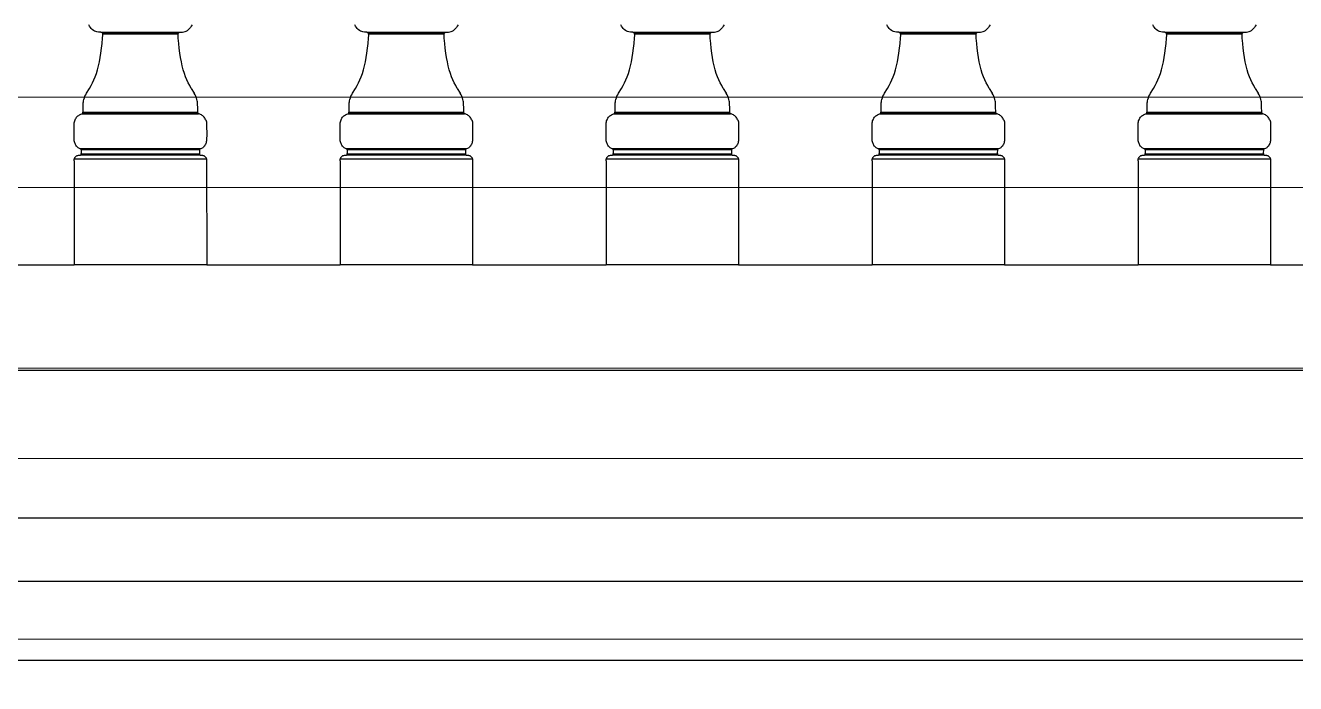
# Model space of a CAD drawing. Header units: inches. Extents: x 37.8 to 126.9, y 5.9 to 51.9.
# Drawn here: x 113.343 to 114.397, y 24.295 to 24.841 of the extents above; entities that cross this region are included whole.
import ezdxf

# ---------------------------------------------------------------- set-up
doc = ezdxf.new("R2010")
doc.units = ezdxf.units.IN
doc.header["$MEASUREMENT"] = 0
doc.layers.add('LAYER1', color=8, linetype='Continuous', lineweight=9)

msp = doc.modelspace()

# ---------------------------------------------------------------- hatches: boundary and pattern name
at = {"layer": 'LAYER1', "true_color": 0xc2b093}
h = msp.add_hatch(dxfattribs=at)
h.set_pattern_fill('ANSI32', color=253, scale=0.6, angle=135)
h.set_pattern_definition([(180, (290.93332, 359.28142), (-1e-17, -0.225), []), (180, (290.85832, 359.35642), (-1e-17, -0.225), [])])
h.paths.add_polyline_path([(106.05653, 37.34228), (106.05653, 37.54228), (106.05653, 37.59228), (106.05653, 37.99228), (106.05653, 38.04228), (106.05653, 38.44228), (106.05653, 38.49228), (106.05653, 38.84228), (107.05653, 38.84228), (107.05653, 38.49228), (107.05653, 38.44228), (107.05653, 38.04228), (107.05653, 37.99228), (107.05653, 37.59228), (107.05653, 37.54228), (107.05653, 37.34228)], flags=16)
h.paths.add_polyline_path([(107.99803, 37.34228), (107.99803, 37.54228), (107.99803, 37.59228), (107.99803, 37.99228), (107.99803, 38.04228), (107.99803, 38.44228), (107.99803, 38.49228), (107.99803, 38.84228), (108.99803, 38.84228), (108.99803, 38.49228), (108.99803, 38.44228), (108.99803, 38.04228), (108.99803, 37.99228), (108.99803, 37.59228), (108.99803, 37.54228), (108.99803, 37.34228)], flags=16)
h.paths.add_polyline_path([(116.59064, 26.14228), (116.59064, 26.94228), (117.19803, 26.94228), (117.19803, 26.14228)])
h.paths.add_polyline_path([(117.39803, 37.34228), (109.19803, 37.34228), (109.19803, 40.69228), (109.19803, 40.99228), (104.09803, 40.99228), (104.09803, 37.34228), (102.15807, 37.34228), (102.15807, 20.54228), (107.51799, 20.54228), (107.51799, 22.74228), (108.71799, 22.74228), (108.71799, 20.54228), (108.91799, 20.54228), (108.91799, 22.74228), (112.11799, 22.74228), (112.11799, 20.54228), (117.39803, 20.54228)])

# ---------------------------------------------------------------- linework, layer by layer
for p, q in [((113.39619, 24.8404), (113.39555, 24.84161)), ((113.39691, 24.8393), (113.39619, 24.8404)), ((113.39768, 24.83833), (113.39691, 24.8393)), ((113.39851, 24.83749), (113.39768, 24.83833)), ((113.47915, 24.83833), (113.47832, 24.83749)), ((113.47992, 24.8393), (113.47915, 24.83833)), ((113.48063, 24.8404), (113.47992, 24.8393)), ((113.48128, 24.84161), (113.48063, 24.8404)), ((113.61696, 24.8404), (113.61632, 24.84161)), ((113.61768, 24.8393), (113.61696, 24.8404)), ((113.61845, 24.83833), (113.61768, 24.8393)), ((113.61928, 24.83749), (113.61845, 24.83833)), ((113.69992, 24.83833), (113.69909, 24.83749)), ((113.70069, 24.8393), (113.69992, 24.83833)), ((113.7014, 24.8404), (113.70069, 24.8393)), ((113.70204, 24.84161), (113.7014, 24.8404)), ((113.83773, 24.8404), (113.83709, 24.84161)), ((113.83844, 24.8393), (113.83773, 24.8404)), ((113.83922, 24.83833), (113.83844, 24.8393)), ((113.84005, 24.83749), (113.83922, 24.83833)), ((113.92069, 24.83833), (113.91986, 24.83749)), ((113.92146, 24.8393), (113.92069, 24.83833)), ((113.92217, 24.8404), (113.92146, 24.8393)), ((113.92281, 24.84161), (113.92217, 24.8404)), ((114.0585, 24.8404), (114.05786, 24.84161)), ((114.05921, 24.8393), (114.0585, 24.8404)), ((114.05999, 24.83833), (114.05921, 24.8393)), ((114.06082, 24.83749), (114.05999, 24.83833)), ((114.14146, 24.83833), (114.14063, 24.83749)), ((114.14223, 24.8393), (114.14146, 24.83833)), ((114.14294, 24.8404), (114.14223, 24.8393)), ((114.14358, 24.84161), (114.14294, 24.8404)), ((114.27927, 24.8404), (114.27863, 24.84161)), ((114.27998, 24.8393), (114.27927, 24.8404)), ((114.28076, 24.83833), (114.27998, 24.8393)), ((114.28159, 24.83749), (114.28076, 24.83833)), ((114.36223, 24.83833), (114.36139, 24.83749)), ((114.363, 24.8393), (114.36223, 24.83833)), ((114.36371, 24.8404), (114.363, 24.8393)), ((114.36435, 24.84161), (114.36371, 24.8404)), ((113.39939, 24.83679), (113.39851, 24.83749)), ((113.40032, 24.83624), (113.39939, 24.83679)), ((113.40129, 24.83585), (113.40032, 24.83624)), ((113.4023, 24.83561), (113.40129, 24.83585)), ((113.40357, 24.83548), (113.4023, 24.83561)), ((113.40475, 24.83543), (113.40357, 24.83548)), ((113.40562, 24.83541), (113.40475, 24.83543)), ((113.40633, 24.83518), (113.40562, 24.83541)), ((113.40562, 24.83541), (113.4712, 24.83541)), ((113.40682, 24.8347), (113.40633, 24.83518)), ((113.40633, 24.83518), (113.4705, 24.83518)), ((113.40663, 24.82604), (113.40697, 24.83027)), ((113.47001, 24.8347), (113.40682, 24.8347)), ((113.40709, 24.83397), (113.40682, 24.8347)), ((113.40697, 24.83027), (113.40714, 24.833)), ((113.40709, 24.83397), (113.46974, 24.83397)), ((113.40714, 24.833), (113.40709, 24.83397)), ((113.46969, 24.833), (113.46974, 24.83397)), ((113.46986, 24.83027), (113.46969, 24.833)), ((113.46974, 24.83397), (113.47001, 24.8347)), ((113.4702, 24.82604), (113.46986, 24.83027)), ((113.47001, 24.8347), (113.4705, 24.83518)), ((113.4705, 24.83518), (113.4712, 24.83541)), ((113.4712, 24.83541), (113.47208, 24.83543)), ((113.47208, 24.83543), (113.47326, 24.83548)), ((113.47326, 24.83548), (113.47453, 24.83561)), ((113.47453, 24.83561), (113.47554, 24.83585)), ((113.47554, 24.83585), (113.47651, 24.83624)), ((113.47651, 24.83624), (113.47744, 24.83679)), ((113.47832, 24.83749), (113.47744, 24.83679)), ((113.62016, 24.83679), (113.61928, 24.83749)), ((113.62109, 24.83624), (113.62016, 24.83679)), ((113.62206, 24.83585), (113.62109, 24.83624)), ((113.62307, 24.83561), (113.62206, 24.83585)), ((113.62433, 24.83548), (113.62307, 24.83561)), ((113.62552, 24.83543), (113.62433, 24.83548)), ((113.62639, 24.83541), (113.62552, 24.83543)), ((113.6271, 24.83518), (113.62639, 24.83541)), ((113.62639, 24.83541), (113.69197, 24.83541)), ((113.62759, 24.8347), (113.6271, 24.83518)), ((113.6271, 24.83518), (113.69127, 24.83518)), ((113.6274, 24.82604), (113.62774, 24.83027)), ((113.69078, 24.8347), (113.62759, 24.8347)), ((113.62786, 24.83397), (113.62759, 24.8347)), ((113.62774, 24.83027), (113.62791, 24.833)), ((113.62786, 24.83397), (113.69051, 24.83397)), ((113.62791, 24.833), (113.62786, 24.83397)), ((113.69046, 24.833), (113.69051, 24.83397)), ((113.69063, 24.83027), (113.69046, 24.833)), ((113.69051, 24.83397), (113.69078, 24.8347)), ((113.69097, 24.82604), (113.69063, 24.83027)), ((113.69078, 24.8347), (113.69127, 24.83518)), ((113.69127, 24.83518), (113.69197, 24.83541)), ((113.69197, 24.83541), (113.69285, 24.83543)), ((113.69285, 24.83543), (113.69403, 24.83548)), ((113.69403, 24.83548), (113.6953, 24.83561)), ((113.6953, 24.83561), (113.69631, 24.83585)), ((113.69631, 24.83585), (113.69728, 24.83624)), ((113.69728, 24.83624), (113.69821, 24.83679)), ((113.69909, 24.83749), (113.69821, 24.83679)), ((113.84093, 24.83679), (113.84005, 24.83749)), ((113.84186, 24.83624), (113.84093, 24.83679)), ((113.84283, 24.83585), (113.84186, 24.83624)), ((113.84384, 24.83561), (113.84283, 24.83585)), ((113.8451, 24.83548), (113.84384, 24.83561)), ((113.84629, 24.83543), (113.8451, 24.83548)), ((113.84716, 24.83541), (113.84629, 24.83543)), ((113.84787, 24.83518), (113.84716, 24.83541)), ((113.84716, 24.83541), (113.91274, 24.83541)), ((113.84836, 24.8347), (113.84787, 24.83518)), ((113.84787, 24.83518), (113.91204, 24.83518)), ((113.84816, 24.82604), (113.84851, 24.83027)), ((113.91155, 24.8347), (113.84836, 24.8347)), ((113.84863, 24.83397), (113.84836, 24.8347)), ((113.84851, 24.83027), (113.84868, 24.833)), ((113.84863, 24.83397), (113.91128, 24.83397)), ((113.84868, 24.833), (113.84863, 24.83397)), ((113.91122, 24.833), (113.91128, 24.83397)), ((113.9114, 24.83027), (113.91122, 24.833)), ((113.91128, 24.83397), (113.91155, 24.8347)), ((113.91174, 24.82604), (113.9114, 24.83027)), ((113.91155, 24.8347), (113.91204, 24.83518)), ((113.91204, 24.83518), (113.91274, 24.83541)), ((113.91274, 24.83541), (113.91361, 24.83543)), ((113.91361, 24.83543), (113.9148, 24.83548)), ((113.9148, 24.83548), (113.91607, 24.83561)), ((113.91607, 24.83561), (113.91708, 24.83585)), ((113.91708, 24.83585), (113.91805, 24.83624)), ((113.91805, 24.83624), (113.91898, 24.83679)), ((113.91986, 24.83749), (113.91898, 24.83679)), ((114.0617, 24.83679), (114.06082, 24.83749)), ((114.06263, 24.83624), (114.0617, 24.83679)), ((114.06359, 24.83585), (114.06263, 24.83624)), ((114.06461, 24.83561), (114.06359, 24.83585)), ((114.06587, 24.83548), (114.06461, 24.83561)), ((114.06706, 24.83543), (114.06587, 24.83548)), ((114.06793, 24.83541), (114.06706, 24.83543)), ((114.06864, 24.83518), (114.06793, 24.83541)), ((114.06793, 24.83541), (114.13351, 24.83541)), ((114.06912, 24.8347), (114.06864, 24.83518)), ((114.06864, 24.83518), (114.13281, 24.83518)), ((114.06893, 24.82604), (114.06928, 24.83027)), ((114.13232, 24.8347), (114.06912, 24.8347)), ((114.0694, 24.83397), (114.06912, 24.8347)), ((114.06928, 24.83027), (114.06945, 24.833)), ((114.0694, 24.83397), (114.13205, 24.83397)), ((114.06945, 24.833), (114.0694, 24.83397)), ((114.13199, 24.833), (114.13205, 24.83397)), ((114.13217, 24.83027), (114.13199, 24.833)), ((114.13205, 24.83397), (114.13232, 24.8347)), ((114.13251, 24.82604), (114.13217, 24.83027)), ((114.13232, 24.8347), (114.13281, 24.83518)), ((114.13281, 24.83518), (114.13351, 24.83541)), ((114.13351, 24.83541), (114.13438, 24.83543)), ((114.13438, 24.83543), (114.13557, 24.83548)), ((114.13557, 24.83548), (114.13684, 24.83561)), ((114.13684, 24.83561), (114.13785, 24.83585)), ((114.13785, 24.83585), (114.13882, 24.83624)), ((114.13882, 24.83624), (114.13974, 24.83679)), ((114.14063, 24.83749), (114.13974, 24.83679)), ((114.28247, 24.83679), (114.28159, 24.83749)), ((114.2834, 24.83624), (114.28247, 24.83679)), ((114.28436, 24.83585), (114.2834, 24.83624)), ((114.28538, 24.83561), (114.28436, 24.83585)), ((114.28664, 24.83548), (114.28538, 24.83561)), ((114.28783, 24.83543), (114.28664, 24.83548)), ((114.2887, 24.83541), (114.28783, 24.83543)), ((114.28941, 24.83518), (114.2887, 24.83541)), ((114.2887, 24.83541), (114.35428, 24.83541)), ((114.28989, 24.8347), (114.28941, 24.83518)), ((114.28941, 24.83518), (114.35357, 24.83518)), ((114.2897, 24.82604), (114.29005, 24.83027)), ((114.35309, 24.8347), (114.28989, 24.8347)), ((114.29016, 24.83397), (114.28989, 24.8347)), ((114.29005, 24.83027), (114.29022, 24.833)), ((114.29016, 24.83397), (114.35282, 24.83397)), ((114.29022, 24.833), (114.29016, 24.83397)), ((114.35276, 24.833), (114.35282, 24.83397)), ((114.35294, 24.83027), (114.35276, 24.833)), ((114.35282, 24.83397), (114.35309, 24.8347)), ((114.35328, 24.82604), (114.35294, 24.83027)), ((114.35309, 24.8347), (114.35357, 24.83518)), ((114.35357, 24.83518), (114.35428, 24.83541)), ((114.35428, 24.83541), (114.35515, 24.83543)), ((114.35515, 24.83543), (114.35634, 24.83548)), ((114.35634, 24.83548), (114.35761, 24.83561)), ((114.35761, 24.83561), (114.35862, 24.83585)), ((114.35862, 24.83585), (114.35958, 24.83624)), ((114.35958, 24.83624), (114.36051, 24.83679)), ((114.36139, 24.83749), (114.36051, 24.83679)), ((113.40511, 24.81434), (113.4057, 24.81807)), ((113.4057, 24.81807), (113.4062, 24.82197)), ((113.4062, 24.82197), (113.40663, 24.82604)), ((113.47062, 24.82197), (113.4702, 24.82604)), ((113.47113, 24.81807), (113.47062, 24.82197)), ((113.47172, 24.81434), (113.47113, 24.81807)), ((113.62588, 24.81434), (113.62647, 24.81807)), ((113.62647, 24.81807), (113.62697, 24.82197)), ((113.62697, 24.82197), (113.6274, 24.82604)), ((113.69139, 24.82197), (113.69097, 24.82604)), ((113.6919, 24.81807), (113.69139, 24.82197)), ((113.69249, 24.81434), (113.6919, 24.81807)), ((113.84665, 24.81434), (113.84723, 24.81807)), ((113.84723, 24.81807), (113.84774, 24.82197)), ((113.84774, 24.82197), (113.84816, 24.82604)), ((113.91216, 24.82197), (113.91174, 24.82604)), ((113.91267, 24.81807), (113.91216, 24.82197)), ((113.91326, 24.81434), (113.91267, 24.81807)), ((114.06742, 24.81434), (114.068, 24.81807)), ((114.068, 24.81807), (114.06851, 24.82197)), ((114.06851, 24.82197), (114.06893, 24.82604)), ((114.13293, 24.82197), (114.13251, 24.82604)), ((114.13344, 24.81807), (114.13293, 24.82197)), ((114.13403, 24.81434), (114.13344, 24.81807)), ((114.28819, 24.81434), (114.28877, 24.81807)), ((114.28877, 24.81807), (114.28928, 24.82197)), ((114.28928, 24.82197), (114.2897, 24.82604)), ((114.3537, 24.82197), (114.35328, 24.82604)), ((114.35421, 24.81807), (114.3537, 24.82197)), ((114.3548, 24.81434), (114.35421, 24.81807)), ((113.40285, 24.80418), (113.40369, 24.80739)), ((113.40369, 24.80739), (113.40444, 24.81078)), ((113.40444, 24.81078), (113.40511, 24.81434)), ((113.47239, 24.81078), (113.47172, 24.81434)), ((113.47314, 24.80739), (113.47239, 24.81078)), ((113.47397, 24.80418), (113.47314, 24.80739)), ((113.62362, 24.80418), (113.62446, 24.80739)), ((113.62446, 24.80739), (113.62521, 24.81078)), ((113.62521, 24.81078), (113.62588, 24.81434)), ((113.69316, 24.81078), (113.69249, 24.81434)), ((113.69391, 24.80739), (113.69316, 24.81078)), ((113.69474, 24.80418), (113.69391, 24.80739)), ((113.84439, 24.80418), (113.84523, 24.80739)), ((113.84523, 24.80739), (113.84598, 24.81078)), ((113.84598, 24.81078), (113.84665, 24.81434)), ((113.91393, 24.81078), (113.91326, 24.81434)), ((113.91468, 24.80739), (113.91393, 24.81078)), ((113.91551, 24.80418), (113.91468, 24.80739)), ((114.06516, 24.80418), (114.066, 24.80739)), ((114.066, 24.80739), (114.06675, 24.81078)), ((114.06675, 24.81078), (114.06742, 24.81434)), ((114.1347, 24.81078), (114.13403, 24.81434)), ((114.13545, 24.80739), (114.1347, 24.81078)), ((114.13628, 24.80418), (114.13545, 24.80739)), ((114.28593, 24.80418), (114.28676, 24.80739)), ((114.28676, 24.80739), (114.28752, 24.81078)), ((114.28752, 24.81078), (114.28819, 24.81434)), ((114.35546, 24.81078), (114.3548, 24.81434)), ((114.35622, 24.80739), (114.35546, 24.81078)), ((114.35705, 24.80418), (114.35622, 24.80739)), ((113.39987, 24.79583), (113.40095, 24.79842)), ((113.40095, 24.79842), (113.40194, 24.80119)), ((113.40194, 24.80119), (113.40285, 24.80418)), ((113.47489, 24.80119), (113.47397, 24.80418)), ((113.47588, 24.79842), (113.47489, 24.80119)), ((113.47696, 24.79583), (113.47588, 24.79842)), ((113.62064, 24.79583), (113.62172, 24.79842)), ((113.62172, 24.79842), (113.62271, 24.80119)), ((113.62271, 24.80119), (113.62362, 24.80418)), ((113.69566, 24.80119), (113.69474, 24.80418)), ((113.69665, 24.79842), (113.69566, 24.80119)), ((113.69772, 24.79583), (113.69665, 24.79842)), ((113.84141, 24.79583), (113.84249, 24.79842)), ((113.84249, 24.79842), (113.84348, 24.80119)), ((113.84348, 24.80119), (113.84439, 24.80418)), ((113.91642, 24.80119), (113.91551, 24.80418)), ((113.91742, 24.79842), (113.91642, 24.80119)), ((113.91849, 24.79583), (113.91742, 24.79842)), ((114.06218, 24.79583), (114.06326, 24.79842)), ((114.06326, 24.79842), (114.06425, 24.80119)), ((114.06425, 24.80119), (114.06516, 24.80418)), ((114.13719, 24.80119), (114.13628, 24.80418)), ((114.13819, 24.79842), (114.13719, 24.80119)), ((114.13926, 24.79583), (114.13819, 24.79842)), ((114.28295, 24.79583), (114.28402, 24.79842)), ((114.28402, 24.79842), (114.28502, 24.80119)), ((114.28502, 24.80119), (114.28593, 24.80418)), ((114.35796, 24.80119), (114.35705, 24.80418)), ((114.35896, 24.79842), (114.35796, 24.80119)), ((114.36003, 24.79583), (114.35896, 24.79842)), ((113.39368, 24.7847), (113.39614, 24.78871)), ((113.39614, 24.78871), (113.39747, 24.79102)), ((113.39747, 24.79102), (113.39871, 24.79338)), ((113.39871, 24.79338), (113.39987, 24.79583)), ((113.47811, 24.79338), (113.47696, 24.79583)), ((113.47936, 24.79102), (113.47811, 24.79338)), ((113.48068, 24.78871), (113.47936, 24.79102)), ((113.48068, 24.78871), (113.48314, 24.7847)), ((113.61445, 24.7847), (113.61691, 24.78871)), ((113.61691, 24.78871), (113.61824, 24.79102)), ((113.61824, 24.79102), (113.61948, 24.79338)), ((113.61948, 24.79338), (113.62064, 24.79583)), ((113.69888, 24.79338), (113.69772, 24.79583)), ((113.70012, 24.79102), (113.69888, 24.79338)), ((113.70145, 24.78871), (113.70012, 24.79102)), ((113.70145, 24.78871), (113.70391, 24.7847)), ((113.83522, 24.7847), (113.83768, 24.78871)), ((113.83768, 24.78871), (113.83901, 24.79102)), ((113.83901, 24.79102), (113.84025, 24.79338)), ((113.84025, 24.79338), (113.84141, 24.79583)), ((113.91965, 24.79338), (113.91849, 24.79583)), ((113.92089, 24.79102), (113.91965, 24.79338)), ((113.92222, 24.78871), (113.92089, 24.79102)), ((113.92222, 24.78871), (113.92468, 24.7847)), ((114.05599, 24.7847), (114.05845, 24.78871)), ((114.05845, 24.78871), (114.05978, 24.79102)), ((114.05978, 24.79102), (114.06102, 24.79338)), ((114.06102, 24.79338), (114.06218, 24.79583)), ((114.14042, 24.79338), (114.13926, 24.79583)), ((114.14166, 24.79102), (114.14042, 24.79338)), ((114.14299, 24.78871), (114.14166, 24.79102)), ((114.14299, 24.78871), (114.14545, 24.7847)), ((114.27676, 24.7847), (114.27922, 24.78871)), ((114.27922, 24.78871), (114.28055, 24.79102)), ((114.28055, 24.79102), (114.28179, 24.79338)), ((114.28179, 24.79338), (114.28295, 24.79583)), ((114.36119, 24.79338), (114.36003, 24.79583)), ((114.36243, 24.79102), (114.36119, 24.79338)), ((114.36376, 24.78871), (114.36243, 24.79102)), ((114.36376, 24.78871), (114.36622, 24.7847)), ((113.39087, 24.77295), (113.39089, 24.77534)), ((113.39089, 24.77534), (113.39094, 24.7761)), ((113.39094, 24.7761), (113.39102, 24.77685)), ((113.39102, 24.77685), (113.39112, 24.77759)), ((113.39112, 24.77759), (113.39125, 24.77833)), ((113.39125, 24.77833), (113.3915, 24.77941)), ((113.3915, 24.77941), (113.39191, 24.78082)), ((113.39191, 24.78082), (113.39242, 24.78217)), ((113.39242, 24.78217), (113.39301, 24.78347)), ((113.39301, 24.78347), (113.39368, 24.7847)), ((113.48382, 24.78347), (113.48314, 24.7847)), ((113.48441, 24.78217), (113.48382, 24.78347)), ((113.48492, 24.78082), (113.48441, 24.78217)), ((113.48533, 24.77941), (113.48492, 24.78082)), ((113.48558, 24.77833), (113.48533, 24.77941)), ((113.48571, 24.77759), (113.48558, 24.77833)), ((113.48581, 24.77685), (113.48571, 24.77759)), ((113.48589, 24.7761), (113.48581, 24.77685)), ((113.48593, 24.77534), (113.48589, 24.7761)), ((113.48596, 24.77295), (113.48593, 24.77534)), ((113.61163, 24.77295), (113.61166, 24.77534)), ((113.61166, 24.77534), (113.61171, 24.7761)), ((113.61171, 24.7761), (113.61179, 24.77685)), ((113.61179, 24.77685), (113.61189, 24.77759)), ((113.61189, 24.77759), (113.61202, 24.77833)), ((113.61202, 24.77833), (113.61227, 24.77941)), ((113.61227, 24.77941), (113.61268, 24.78082)), ((113.61268, 24.78082), (113.61319, 24.78217)), ((113.61319, 24.78217), (113.61378, 24.78347)), ((113.61378, 24.78347), (113.61445, 24.7847)), ((113.70458, 24.78347), (113.70391, 24.7847)), ((113.70518, 24.78217), (113.70458, 24.78347)), ((113.70569, 24.78082), (113.70518, 24.78217)), ((113.7061, 24.77941), (113.70569, 24.78082)), ((113.70635, 24.77833), (113.7061, 24.77941)), ((113.70648, 24.77759), (113.70635, 24.77833)), ((113.70658, 24.77685), (113.70648, 24.77759)), ((113.70666, 24.7761), (113.70658, 24.77685)), ((113.7067, 24.77534), (113.70666, 24.7761)), ((113.70673, 24.77295), (113.7067, 24.77534)), ((113.8324, 24.77295), (113.83243, 24.77534)), ((113.83243, 24.77534), (113.83248, 24.7761)), ((113.83248, 24.7761), (113.83255, 24.77685)), ((113.83255, 24.77685), (113.83266, 24.77759)), ((113.83266, 24.77759), (113.83279, 24.77833)), ((113.83279, 24.77833), (113.83303, 24.77941)), ((113.83303, 24.77941), (113.83345, 24.78082)), ((113.83345, 24.78082), (113.83396, 24.78217)), ((113.83396, 24.78217), (113.83455, 24.78347)), ((113.83455, 24.78347), (113.83522, 24.7847)), ((113.92535, 24.78347), (113.92468, 24.7847)), ((113.92595, 24.78217), (113.92535, 24.78347)), ((113.92645, 24.78082), (113.92595, 24.78217)), ((113.92687, 24.77941), (113.92645, 24.78082)), ((113.92712, 24.77833), (113.92687, 24.77941)), ((113.92725, 24.77759), (113.92712, 24.77833)), ((113.92735, 24.77685), (113.92725, 24.77759)), ((113.92742, 24.7761), (113.92735, 24.77685)), ((113.92747, 24.77534), (113.92742, 24.7761)), ((113.9275, 24.77295), (113.92747, 24.77534)), ((114.05317, 24.77295), (114.0532, 24.77534)), ((114.0532, 24.77534), (114.05325, 24.7761)), ((114.05325, 24.7761), (114.05332, 24.77685)), ((114.05332, 24.77685), (114.05343, 24.77759)), ((114.05343, 24.77759), (114.05356, 24.77833)), ((114.05356, 24.77833), (114.0538, 24.77941)), ((114.0538, 24.77941), (114.05422, 24.78082)), ((114.05422, 24.78082), (114.05473, 24.78217)), ((114.05473, 24.78217), (114.05532, 24.78347)), ((114.05532, 24.78347), (114.05599, 24.7847)), ((114.14612, 24.78347), (114.14545, 24.7847)), ((114.14672, 24.78217), (114.14612, 24.78347)), ((114.14722, 24.78082), (114.14672, 24.78217)), ((114.14764, 24.77941), (114.14722, 24.78082)), ((114.14788, 24.77833), (114.14764, 24.77941)), ((114.14802, 24.77759), (114.14788, 24.77833)), ((114.14812, 24.77685), (114.14802, 24.77759)), ((114.14819, 24.7761), (114.14812, 24.77685)), ((114.14824, 24.77534), (114.14819, 24.7761)), ((114.14827, 24.77295), (114.14824, 24.77534)), ((114.27394, 24.77295), (114.27397, 24.77534)), ((114.27397, 24.77534), (114.27402, 24.7761)), ((114.27402, 24.7761), (114.27409, 24.77685)), ((114.27409, 24.77685), (114.2742, 24.77759)), ((114.2742, 24.77759), (114.27433, 24.77833)), ((114.27433, 24.77833), (114.27457, 24.77941)), ((114.27457, 24.77941), (114.27499, 24.78082)), ((114.27499, 24.78082), (114.2755, 24.78217)), ((114.2755, 24.78217), (114.27609, 24.78347)), ((114.27609, 24.78347), (114.27676, 24.7847)), ((114.36689, 24.78347), (114.36622, 24.7847)), ((114.36749, 24.78217), (114.36689, 24.78347)), ((114.36799, 24.78082), (114.36749, 24.78217)), ((114.36841, 24.77941), (114.36799, 24.78082)), ((114.36865, 24.77833), (114.36841, 24.77941)), ((114.36878, 24.77759), (114.36865, 24.77833)), ((114.36889, 24.77685), (114.36878, 24.77759)), ((114.36896, 24.7761), (114.36889, 24.77685)), ((114.36901, 24.77534), (114.36896, 24.7761)), ((114.36904, 24.77295), (114.36901, 24.77534)), ((113.38496, 24.76404), (113.38545, 24.7647)), ((113.38545, 24.7647), (113.38598, 24.7653)), ((113.38598, 24.7653), (113.38656, 24.76584)), ((113.38656, 24.76584), (113.38717, 24.76633)), ((113.38717, 24.76633), (113.3878, 24.76674)), ((113.3878, 24.76674), (113.38844, 24.76709)), ((113.38844, 24.76709), (113.3891, 24.76736)), ((113.3891, 24.76736), (113.38975, 24.76755)), ((113.38975, 24.76755), (113.39024, 24.76765)), ((113.39024, 24.76765), (113.39051, 24.76797)), ((113.39024, 24.76765), (113.48659, 24.76765)), ((113.39051, 24.76797), (113.3907, 24.76861)), ((113.48632, 24.76797), (113.39051, 24.76797)), ((113.3907, 24.76861), (113.39082, 24.76959)), ((113.48613, 24.76861), (113.3907, 24.76861)), ((113.39082, 24.76959), (113.39087, 24.77295)), ((113.48601, 24.76959), (113.48596, 24.77295)), ((113.48613, 24.76861), (113.48601, 24.76959)), ((113.48632, 24.76797), (113.48613, 24.76861)), ((113.48659, 24.76765), (113.48632, 24.76797)), ((113.48707, 24.76755), (113.48659, 24.76765)), ((113.48773, 24.76736), (113.48707, 24.76755)), ((113.48838, 24.76709), (113.48773, 24.76736)), ((113.48903, 24.76674), (113.48838, 24.76709)), ((113.48966, 24.76633), (113.48903, 24.76674)), ((113.49027, 24.76584), (113.48966, 24.76633)), ((113.49084, 24.7653), (113.49027, 24.76584)), ((113.49138, 24.7647), (113.49084, 24.7653)), ((113.49186, 24.76404), (113.49138, 24.7647)), ((113.60573, 24.76404), (113.60622, 24.7647)), ((113.60622, 24.7647), (113.60675, 24.7653)), ((113.60675, 24.7653), (113.60733, 24.76584)), ((113.60733, 24.76584), (113.60793, 24.76633)), ((113.60793, 24.76633), (113.60857, 24.76674)), ((113.60857, 24.76674), (113.60921, 24.76709)), ((113.60921, 24.76709), (113.60987, 24.76736)), ((113.60987, 24.76736), (113.61052, 24.76755)), ((113.61052, 24.76755), (113.61101, 24.76765)), ((113.61101, 24.76765), (113.61128, 24.76797)), ((113.61101, 24.76765), (113.70736, 24.76765)), ((113.61128, 24.76797), (113.61147, 24.76861)), ((113.70709, 24.76797), (113.61128, 24.76797)), ((113.61147, 24.76861), (113.61159, 24.76959)), ((113.7069, 24.76861), (113.61147, 24.76861)), ((113.61159, 24.76959), (113.61163, 24.77295)), ((113.70678, 24.76959), (113.70673, 24.77295)), ((113.7069, 24.76861), (113.70678, 24.76959)), ((113.70709, 24.76797), (113.7069, 24.76861)), ((113.70736, 24.76765), (113.70709, 24.76797)), ((113.70784, 24.76755), (113.70736, 24.76765)), ((113.7085, 24.76736), (113.70784, 24.76755)), ((113.70915, 24.76709), (113.7085, 24.76736)), ((113.7098, 24.76674), (113.70915, 24.76709)), ((113.71043, 24.76633), (113.7098, 24.76674)), ((113.71104, 24.76584), (113.71043, 24.76633)), ((113.71161, 24.7653), (113.71104, 24.76584)), ((113.71215, 24.7647), (113.71161, 24.7653)), ((113.71263, 24.76404), (113.71215, 24.7647)), ((113.8265, 24.76404), (113.82699, 24.7647)), ((113.82699, 24.7647), (113.82752, 24.7653)), ((113.82752, 24.7653), (113.8281, 24.76584)), ((113.8281, 24.76584), (113.8287, 24.76633)), ((113.8287, 24.76633), (113.82934, 24.76674)), ((113.82934, 24.76674), (113.82998, 24.76709)), ((113.82998, 24.76709), (113.83064, 24.76736)), ((113.83064, 24.76736), (113.83129, 24.76755)), ((113.83129, 24.76755), (113.83178, 24.76765)), ((113.83178, 24.76765), (113.83204, 24.76797)), ((113.83178, 24.76765), (113.92813, 24.76765)), ((113.83204, 24.76797), (113.83224, 24.76861)), ((113.92786, 24.76797), (113.83204, 24.76797)), ((113.83224, 24.76861), (113.83236, 24.76959)), ((113.92767, 24.76861), (113.83224, 24.76861)), ((113.83236, 24.76959), (113.8324, 24.77295)), ((113.92755, 24.76959), (113.9275, 24.77295)), ((113.92767, 24.76861), (113.92755, 24.76959)), ((113.92786, 24.76797), (113.92767, 24.76861)), ((113.92813, 24.76765), (113.92786, 24.76797)), ((113.92861, 24.76755), (113.92813, 24.76765)), ((113.92927, 24.76736), (113.92861, 24.76755)), ((113.92992, 24.76709), (113.92927, 24.76736)), ((113.93057, 24.76674), (113.92992, 24.76709)), ((113.9312, 24.76633), (113.93057, 24.76674)), ((113.93181, 24.76584), (113.9312, 24.76633)), ((113.93238, 24.7653), (113.93181, 24.76584)), ((113.93292, 24.7647), (113.93238, 24.7653)), ((113.9334, 24.76404), (113.93292, 24.7647)), ((114.04727, 24.76404), (114.04776, 24.7647)), ((114.04776, 24.7647), (114.04829, 24.7653)), ((114.04829, 24.7653), (114.04887, 24.76584)), ((114.04887, 24.76584), (114.04947, 24.76633)), ((114.04947, 24.76633), (114.0501, 24.76674)), ((114.0501, 24.76674), (114.05075, 24.76709)), ((114.05075, 24.76709), (114.05141, 24.76736)), ((114.05141, 24.76736), (114.05206, 24.76755)), ((114.05206, 24.76755), (114.05255, 24.76765)), ((114.05255, 24.76765), (114.05281, 24.76797)), ((114.05255, 24.76765), (114.1489, 24.76765)), ((114.05281, 24.76797), (114.05301, 24.76861)), ((114.14863, 24.76797), (114.05281, 24.76797)), ((114.05301, 24.76861), (114.05313, 24.76959)), ((114.14844, 24.76861), (114.05301, 24.76861)), ((114.05313, 24.76959), (114.05317, 24.77295)), ((114.14832, 24.76959), (114.14827, 24.77295)), ((114.14844, 24.76861), (114.14832, 24.76959)), ((114.14863, 24.76797), (114.14844, 24.76861)), ((114.1489, 24.76765), (114.14863, 24.76797)), ((114.14938, 24.76755), (114.1489, 24.76765)), ((114.15004, 24.76736), (114.14938, 24.76755)), ((114.15069, 24.76709), (114.15004, 24.76736)), ((114.15134, 24.76674), (114.15069, 24.76709)), ((114.15197, 24.76633), (114.15134, 24.76674)), ((114.15258, 24.76584), (114.15197, 24.76633)), ((114.15315, 24.7653), (114.15258, 24.76584)), ((114.15369, 24.7647), (114.15315, 24.7653)), ((114.15417, 24.76404), (114.15369, 24.7647)), ((114.26804, 24.76404), (114.26853, 24.7647)), ((114.26853, 24.7647), (114.26906, 24.7653)), ((114.26906, 24.7653), (114.26964, 24.76584)), ((114.26964, 24.76584), (114.27024, 24.76633)), ((114.27024, 24.76633), (114.27087, 24.76674)), ((114.27087, 24.76674), (114.27152, 24.76709)), ((114.27152, 24.76709), (114.27218, 24.76736)), ((114.27218, 24.76736), (114.27283, 24.76755)), ((114.27283, 24.76755), (114.27332, 24.76765)), ((114.27332, 24.76765), (114.27358, 24.76797)), ((114.27332, 24.76765), (114.36966, 24.76765)), ((114.27358, 24.76797), (114.27378, 24.76861)), ((114.3694, 24.76797), (114.27358, 24.76797)), ((114.27378, 24.76861), (114.2739, 24.76959)), ((114.36921, 24.76861), (114.27378, 24.76861)), ((114.2739, 24.76959), (114.27394, 24.77295)), ((114.36909, 24.76959), (114.36904, 24.77295)), ((114.36921, 24.76861), (114.36909, 24.76959)), ((114.3694, 24.76797), (114.36921, 24.76861)), ((114.36966, 24.76765), (114.3694, 24.76797)), ((114.37015, 24.76755), (114.36966, 24.76765)), ((114.3708, 24.76736), (114.37015, 24.76755)), ((114.37146, 24.76709), (114.3708, 24.76736)), ((114.37211, 24.76674), (114.37146, 24.76709)), ((114.37274, 24.76633), (114.37211, 24.76674)), ((114.37334, 24.76584), (114.37274, 24.76633)), ((114.37392, 24.7653), (114.37334, 24.76584)), ((114.37446, 24.7647), (114.37392, 24.7653)), ((114.37494, 24.76404), (114.37446, 24.7647)), ((113.38342, 24.75068), (113.38344, 24.75774)), ((113.38344, 24.75774), (113.38351, 24.76009)), ((113.38351, 24.76009), (113.38365, 24.76099)), ((113.38365, 24.76099), (113.38386, 24.76181)), ((113.38386, 24.76181), (113.38416, 24.76259)), ((113.38416, 24.76259), (113.38453, 24.76334)), ((113.38453, 24.76334), (113.38496, 24.76404)), ((113.4923, 24.76334), (113.49186, 24.76404)), ((113.49266, 24.76259), (113.4923, 24.76334)), ((113.49266, 24.76259), (113.49296, 24.76181)), ((113.49296, 24.76181), (113.49318, 24.76099)), ((113.49318, 24.76099), (113.49331, 24.76009)), ((113.49331, 24.76009), (113.49339, 24.75774)), ((113.49339, 24.75774), (113.49341, 24.75068)), ((113.60419, 24.75068), (113.60421, 24.75774)), ((113.60421, 24.75774), (113.60428, 24.76009)), ((113.60428, 24.76009), (113.60442, 24.76099)), ((113.60442, 24.76099), (113.60463, 24.76181)), ((113.60463, 24.76181), (113.60493, 24.76259)), ((113.60493, 24.76259), (113.6053, 24.76334)), ((113.6053, 24.76334), (113.60573, 24.76404)), ((113.71307, 24.76334), (113.71263, 24.76404)), ((113.71343, 24.76259), (113.71307, 24.76334)), ((113.71343, 24.76259), (113.71373, 24.76181)), ((113.71373, 24.76181), (113.71395, 24.76099)), ((113.71395, 24.76099), (113.71408, 24.76009)), ((113.71408, 24.76009), (113.71416, 24.75774)), ((113.71416, 24.75774), (113.71418, 24.75068)), ((113.82496, 24.75068), (113.82498, 24.75774)), ((113.82498, 24.75774), (113.82505, 24.76009)), ((113.82505, 24.76009), (113.82518, 24.76099)), ((113.82518, 24.76099), (113.8254, 24.76181)), ((113.8254, 24.76181), (113.8257, 24.76259)), ((113.8257, 24.76259), (113.82607, 24.76334)), ((113.82607, 24.76334), (113.8265, 24.76404)), ((113.93384, 24.76334), (113.9334, 24.76404)), ((113.9342, 24.76259), (113.93384, 24.76334)), ((113.9342, 24.76259), (113.9345, 24.76181)), ((113.9345, 24.76181), (113.93472, 24.76099)), ((113.93472, 24.76099), (113.93485, 24.76009)), ((113.93485, 24.76009), (113.93493, 24.75774)), ((113.93493, 24.75774), (113.93495, 24.75068)), ((114.04572, 24.75068), (114.04575, 24.75774)), ((114.04575, 24.75774), (114.04582, 24.76009)), ((114.04582, 24.76009), (114.04595, 24.76099)), ((114.04595, 24.76099), (114.04617, 24.76181)), ((114.04617, 24.76181), (114.04647, 24.76259)), ((114.04647, 24.76259), (114.04684, 24.76334)), ((114.04684, 24.76334), (114.04727, 24.76404)), ((114.15461, 24.76334), (114.15417, 24.76404)), ((114.15497, 24.76259), (114.15461, 24.76334)), ((114.15497, 24.76259), (114.15527, 24.76181)), ((114.15527, 24.76181), (114.15549, 24.76099)), ((114.15549, 24.76099), (114.15562, 24.76009)), ((114.15562, 24.76009), (114.1557, 24.75774)), ((114.1557, 24.75774), (114.15572, 24.75068)), ((114.26649, 24.75068), (114.26652, 24.75774)), ((114.26652, 24.75774), (114.26659, 24.76009)), ((114.26659, 24.76009), (114.26672, 24.76099)), ((114.26672, 24.76099), (114.26694, 24.76181)), ((114.26694, 24.76181), (114.26724, 24.76259)), ((114.26724, 24.76259), (114.26761, 24.76334)), ((114.26761, 24.76334), (114.26804, 24.76404)), ((114.37537, 24.76334), (114.37494, 24.76404)), ((114.37574, 24.76259), (114.37537, 24.76334)), ((114.37574, 24.76259), (114.37604, 24.76181)), ((114.37604, 24.76181), (114.37626, 24.76099)), ((114.37626, 24.76099), (114.37639, 24.76009)), ((114.37639, 24.76009), (114.37646, 24.75774)), ((114.37646, 24.75774), (114.37649, 24.75068)), ((113.38348, 24.74614), (113.38342, 24.75068)), ((113.38356, 24.74521), (113.38348, 24.74614)), ((113.38371, 24.74439), (113.38356, 24.74521)), ((113.38392, 24.7436), (113.38371, 24.74439)), ((113.38418, 24.74286), (113.38392, 24.7436)), ((113.49291, 24.7436), (113.49265, 24.74286)), ((113.49311, 24.74439), (113.49291, 24.7436)), ((113.49326, 24.74521), (113.49311, 24.74439)), ((113.49335, 24.74614), (113.49326, 24.74521)), ((113.49341, 24.75068), (113.49335, 24.74614)), ((113.60425, 24.74614), (113.60419, 24.75068)), ((113.60433, 24.74521), (113.60425, 24.74614)), ((113.60448, 24.74439), (113.60433, 24.74521)), ((113.60469, 24.7436), (113.60448, 24.74439)), ((113.60495, 24.74286), (113.60469, 24.7436)), ((113.71368, 24.7436), (113.71342, 24.74286)), ((113.71388, 24.74439), (113.71368, 24.7436)), ((113.71403, 24.74521), (113.71388, 24.74439)), ((113.71412, 24.74614), (113.71403, 24.74521)), ((113.71418, 24.75068), (113.71412, 24.74614)), ((113.82502, 24.74614), (113.82496, 24.75068)), ((113.8251, 24.74521), (113.82502, 24.74614)), ((113.82525, 24.74439), (113.8251, 24.74521)), ((113.82546, 24.7436), (113.82525, 24.74439)), ((113.82572, 24.74286), (113.82546, 24.7436)), ((113.93445, 24.7436), (113.93419, 24.74286)), ((113.93465, 24.74439), (113.93445, 24.7436)), ((113.9348, 24.74521), (113.93465, 24.74439)), ((113.93489, 24.74614), (113.9348, 24.74521)), ((113.93495, 24.75068), (113.93489, 24.74614)), ((114.04578, 24.74614), (114.04572, 24.75068)), ((114.04587, 24.74521), (114.04578, 24.74614)), ((114.04602, 24.74439), (114.04587, 24.74521)), ((114.04623, 24.7436), (114.04602, 24.74439)), ((114.04649, 24.74286), (114.04623, 24.7436)), ((114.15522, 24.7436), (114.15496, 24.74286)), ((114.15542, 24.74439), (114.15522, 24.7436)), ((114.15557, 24.74521), (114.15542, 24.74439)), ((114.15566, 24.74614), (114.15557, 24.74521)), ((114.15572, 24.75068), (114.15566, 24.74614)), ((114.26655, 24.74614), (114.26649, 24.75068)), ((114.26664, 24.74521), (114.26655, 24.74614)), ((114.26679, 24.74439), (114.26664, 24.74521)), ((114.267, 24.7436), (114.26679, 24.74439)), ((114.26726, 24.74286), (114.267, 24.7436)), ((114.37599, 24.7436), (114.37573, 24.74286)), ((114.37619, 24.74439), (114.37599, 24.7436)), ((114.37634, 24.74521), (114.37619, 24.74439)), ((114.37643, 24.74614), (114.37634, 24.74521)), ((114.37649, 24.75068), (114.37643, 24.74614)), ((113.38449, 24.74215), (113.38418, 24.74286)), ((113.38485, 24.74149), (113.38449, 24.74215)), ((113.38525, 24.74089), (113.38485, 24.74149)), ((113.38513, 24.7325), (113.38545, 24.73271)), ((113.38569, 24.74034), (113.38525, 24.74089)), ((113.38545, 24.73271), (113.38579, 24.73288)), ((113.38617, 24.73985), (113.38569, 24.74034)), ((113.38579, 24.73288), (113.38615, 24.73301)), ((113.38615, 24.73301), (113.38652, 24.73311)), ((113.38669, 24.73943), (113.38617, 24.73985)), ((113.38652, 24.73311), (113.38693, 24.73316)), ((113.38723, 24.73908), (113.38669, 24.73943)), ((113.38693, 24.73316), (113.38756, 24.73319)), ((113.3878, 24.7388), (113.38723, 24.73908)), ((113.38756, 24.73319), (113.38823, 24.7332)), ((113.38839, 24.73861), (113.3878, 24.7388)), ((113.38823, 24.7332), (113.3887, 24.73328)), ((113.38885, 24.73851), (113.38839, 24.73861)), ((113.3887, 24.73328), (113.38907, 24.73361)), ((113.48812, 24.73328), (113.3887, 24.73328)), ((113.48798, 24.73851), (113.38885, 24.73851)), ((113.38911, 24.73829), (113.38885, 24.73851)), ((113.38907, 24.73361), (113.38932, 24.7342)), ((113.48776, 24.73361), (113.38907, 24.73361)), ((113.48771, 24.73829), (113.38911, 24.73829)), ((113.38931, 24.73783), (113.38911, 24.73829)), ((113.38943, 24.73711), (113.38931, 24.73783)), ((113.48752, 24.73783), (113.38931, 24.73783)), ((113.38932, 24.7342), (113.38949, 24.73558)), ((113.4875, 24.7342), (113.38932, 24.7342)), ((113.38949, 24.73558), (113.38943, 24.73711)), ((113.4874, 24.73711), (113.48734, 24.73558)), ((113.48734, 24.73558), (113.4875, 24.7342)), ((113.48752, 24.73783), (113.4874, 24.73711)), ((113.4875, 24.7342), (113.48776, 24.73361)), ((113.48771, 24.73829), (113.48752, 24.73783)), ((113.48798, 24.73851), (113.48771, 24.73829)), ((113.48776, 24.73361), (113.48812, 24.73328)), ((113.48843, 24.73861), (113.48798, 24.73851)), ((113.48812, 24.73328), (113.4886, 24.7332)), ((113.48902, 24.7388), (113.48843, 24.73861)), ((113.4886, 24.7332), (113.48927, 24.73319)), ((113.4896, 24.73908), (113.48902, 24.7388)), ((113.48927, 24.73319), (113.4899, 24.73316)), ((113.49014, 24.73943), (113.4896, 24.73908)), ((113.4899, 24.73316), (113.49031, 24.73311)), ((113.49065, 24.73985), (113.49014, 24.73943)), ((113.49031, 24.73311), (113.49068, 24.73301)), ((113.49113, 24.74034), (113.49065, 24.73985)), ((113.49068, 24.73301), (113.49104, 24.73288)), ((113.49104, 24.73288), (113.49138, 24.73271)), ((113.49158, 24.74089), (113.49113, 24.74034)), ((113.49138, 24.73271), (113.4917, 24.7325)), ((113.49198, 24.74149), (113.49158, 24.74089)), ((113.49234, 24.74215), (113.49198, 24.74149)), ((113.49265, 24.74286), (113.49234, 24.74215)), ((113.60526, 24.74215), (113.60495, 24.74286)), ((113.60562, 24.74149), (113.60526, 24.74215)), ((113.60602, 24.74089), (113.60562, 24.74149)), ((113.6059, 24.7325), (113.60622, 24.73271)), ((113.60646, 24.74034), (113.60602, 24.74089)), ((113.60622, 24.73271), (113.60656, 24.73288)), ((113.60694, 24.73985), (113.60646, 24.74034)), ((113.60656, 24.73288), (113.60692, 24.73301)), ((113.60692, 24.73301), (113.60729, 24.73311)), ((113.60746, 24.73943), (113.60694, 24.73985)), ((113.60729, 24.73311), (113.60769, 24.73316)), ((113.608, 24.73908), (113.60746, 24.73943)), ((113.60769, 24.73316), (113.60833, 24.73319)), ((113.60857, 24.7388), (113.608, 24.73908)), ((113.60833, 24.73319), (113.60899, 24.7332)), ((113.60916, 24.73861), (113.60857, 24.7388)), ((113.60899, 24.7332), (113.60947, 24.73328)), ((113.60962, 24.73851), (113.60916, 24.73861)), ((113.60947, 24.73328), (113.60984, 24.73361)), ((113.70889, 24.73328), (113.60947, 24.73328)), ((113.70875, 24.73851), (113.60962, 24.73851)), ((113.60988, 24.73829), (113.60962, 24.73851)), ((113.60984, 24.73361), (113.61009, 24.7342)), ((113.70853, 24.73361), (113.60984, 24.73361)), ((113.70848, 24.73829), (113.60988, 24.73829)), ((113.61008, 24.73783), (113.60988, 24.73829)), ((113.6102, 24.73711), (113.61008, 24.73783)), ((113.70829, 24.73783), (113.61008, 24.73783)), ((113.61009, 24.7342), (113.61026, 24.73558)), ((113.70827, 24.7342), (113.61009, 24.7342)), ((113.61026, 24.73558), (113.6102, 24.73711)), ((113.70817, 24.73711), (113.70811, 24.73558)), ((113.70811, 24.73558), (113.70827, 24.7342)), ((113.70829, 24.73783), (113.70817, 24.73711)), ((113.70827, 24.7342), (113.70853, 24.73361)), ((113.70848, 24.73829), (113.70829, 24.73783)), ((113.70875, 24.73851), (113.70848, 24.73829)), ((113.70853, 24.73361), (113.70889, 24.73328)), ((113.7092, 24.73861), (113.70875, 24.73851)), ((113.70889, 24.73328), (113.70937, 24.7332)), ((113.70979, 24.7388), (113.7092, 24.73861)), ((113.70937, 24.7332), (113.71004, 24.73319)), ((113.71036, 24.73908), (113.70979, 24.7388)), ((113.71004, 24.73319), (113.71067, 24.73316)), ((113.71091, 24.73943), (113.71036, 24.73908)), ((113.71067, 24.73316), (113.71108, 24.73311)), ((113.71142, 24.73985), (113.71091, 24.73943)), ((113.71108, 24.73311), (113.71145, 24.73301)), ((113.7119, 24.74034), (113.71142, 24.73985)), ((113.71145, 24.73301), (113.71181, 24.73288)), ((113.71181, 24.73288), (113.71214, 24.73271)), ((113.71234, 24.74089), (113.7119, 24.74034)), ((113.71214, 24.73271), (113.71247, 24.7325)), ((113.71275, 24.74149), (113.71234, 24.74089)), ((113.71311, 24.74215), (113.71275, 24.74149)), ((113.71342, 24.74286), (113.71311, 24.74215)), ((113.82603, 24.74215), (113.82572, 24.74286)), ((113.82639, 24.74149), (113.82603, 24.74215)), ((113.82679, 24.74089), (113.82639, 24.74149)), ((113.82667, 24.7325), (113.82699, 24.73271)), ((113.82723, 24.74034), (113.82679, 24.74089)), ((113.82699, 24.73271), (113.82733, 24.73288)), ((113.82771, 24.73985), (113.82723, 24.74034)), ((113.82733, 24.73288), (113.82769, 24.73301)), ((113.82769, 24.73301), (113.82806, 24.73311)), ((113.82823, 24.73943), (113.82771, 24.73985)), ((113.82806, 24.73311), (113.82846, 24.73316)), ((113.82877, 24.73908), (113.82823, 24.73943)), ((113.82846, 24.73316), (113.8291, 24.73319)), ((113.82934, 24.7388), (113.82877, 24.73908)), ((113.8291, 24.73319), (113.82976, 24.7332)), ((113.82993, 24.73861), (113.82934, 24.7388)), ((113.82976, 24.7332), (113.83024, 24.73328)), ((113.83039, 24.73851), (113.82993, 24.73861)), ((113.83024, 24.73328), (113.83061, 24.73361)), ((113.92966, 24.73328), (113.83024, 24.73328)), ((113.92951, 24.73851), (113.83039, 24.73851)), ((113.83065, 24.73829), (113.83039, 24.73851)), ((113.83061, 24.73361), (113.83086, 24.7342)), ((113.9293, 24.73361), (113.83061, 24.73361)), ((113.92925, 24.73829), (113.83065, 24.73829)), ((113.83085, 24.73783), (113.83065, 24.73829)), ((113.83097, 24.73711), (113.83085, 24.73783)), ((113.92906, 24.73783), (113.83085, 24.73783)), ((113.83086, 24.7342), (113.83103, 24.73558)), ((113.92904, 24.7342), (113.83086, 24.7342)), ((113.83103, 24.73558), (113.83097, 24.73711)), ((113.92893, 24.73711), (113.92888, 24.73558)), ((113.92888, 24.73558), (113.92904, 24.7342)), ((113.92906, 24.73783), (113.92893, 24.73711)), ((113.92904, 24.7342), (113.9293, 24.73361)), ((113.92925, 24.73829), (113.92906, 24.73783)), ((113.92951, 24.73851), (113.92925, 24.73829)), ((113.9293, 24.73361), (113.92966, 24.73328)), ((113.92997, 24.73861), (113.92951, 24.73851)), ((113.92966, 24.73328), (113.93014, 24.7332)), ((113.93056, 24.7388), (113.92997, 24.73861)), ((113.93014, 24.7332), (113.9308, 24.73319)), ((113.93113, 24.73908), (113.93056, 24.7388)), ((113.9308, 24.73319), (113.93144, 24.73316)), ((113.93168, 24.73943), (113.93113, 24.73908)), ((113.93144, 24.73316), (113.93185, 24.73311)), ((113.93219, 24.73985), (113.93168, 24.73943)), ((113.93185, 24.73311), (113.93222, 24.73301)), ((113.93267, 24.74034), (113.93219, 24.73985)), ((113.93222, 24.73301), (113.93257, 24.73288)), ((113.93257, 24.73288), (113.93291, 24.73271)), ((113.93311, 24.74089), (113.93267, 24.74034)), ((113.93291, 24.73271), (113.93323, 24.7325)), ((113.93352, 24.74149), (113.93311, 24.74089)), ((113.93388, 24.74215), (113.93352, 24.74149)), ((113.93419, 24.74286), (113.93388, 24.74215)), ((114.0468, 24.74215), (114.04649, 24.74286)), ((114.04716, 24.74149), (114.0468, 24.74215)), ((114.04756, 24.74089), (114.04716, 24.74149)), ((114.04744, 24.7325), (114.04776, 24.73271)), ((114.048, 24.74034), (114.04756, 24.74089)), ((114.04776, 24.73271), (114.0481, 24.73288)), ((114.04848, 24.73985), (114.048, 24.74034)), ((114.0481, 24.73288), (114.04846, 24.73301)), ((114.04846, 24.73301), (114.04883, 24.73311)), ((114.049, 24.73943), (114.04848, 24.73985)), ((114.04883, 24.73311), (114.04923, 24.73316)), ((114.04954, 24.73908), (114.049, 24.73943)), ((114.04923, 24.73316), (114.04987, 24.73319)), ((114.05011, 24.7388), (114.04954, 24.73908)), ((114.04987, 24.73319), (114.05053, 24.7332)), ((114.0507, 24.73861), (114.05011, 24.7388)), ((114.05053, 24.7332), (114.05101, 24.73328)), ((114.05116, 24.73851), (114.0507, 24.73861)), ((114.05101, 24.73328), (114.05138, 24.73361)), ((114.15043, 24.73328), (114.05101, 24.73328)), ((114.15028, 24.73851), (114.05116, 24.73851)), ((114.05142, 24.73829), (114.05116, 24.73851)), ((114.05138, 24.73361), (114.05163, 24.7342)), ((114.15006, 24.73361), (114.05138, 24.73361)), ((114.15002, 24.73829), (114.05142, 24.73829)), ((114.05161, 24.73783), (114.05142, 24.73829)), ((114.05174, 24.73711), (114.05161, 24.73783)), ((114.14983, 24.73783), (114.05161, 24.73783)), ((114.05163, 24.7342), (114.05179, 24.73558)), ((114.14981, 24.7342), (114.05163, 24.7342)), ((114.05179, 24.73558), (114.05174, 24.73711)), ((114.1497, 24.73711), (114.14965, 24.73558)), ((114.14965, 24.73558), (114.14981, 24.7342)), ((114.14983, 24.73783), (114.1497, 24.73711)), ((114.14981, 24.7342), (114.15006, 24.73361)), ((114.15002, 24.73829), (114.14983, 24.73783)), ((114.15028, 24.73851), (114.15002, 24.73829)), ((114.15006, 24.73361), (114.15043, 24.73328)), ((114.15074, 24.73861), (114.15028, 24.73851)), ((114.15043, 24.73328), (114.15091, 24.7332)), ((114.15133, 24.7388), (114.15074, 24.73861)), ((114.15091, 24.7332), (114.15157, 24.73319)), ((114.1519, 24.73908), (114.15133, 24.7388)), ((114.15157, 24.73319), (114.15221, 24.73316)), ((114.15245, 24.73943), (114.1519, 24.73908)), ((114.15221, 24.73316), (114.15261, 24.73311)), ((114.15296, 24.73985), (114.15245, 24.73943)), ((114.15261, 24.73311), (114.15299, 24.73301)), ((114.15344, 24.74034), (114.15296, 24.73985)), ((114.15299, 24.73301), (114.15334, 24.73288)), ((114.15334, 24.73288), (114.15368, 24.73271)), ((114.15388, 24.74089), (114.15344, 24.74034)), ((114.15368, 24.73271), (114.154, 24.7325)), ((114.15429, 24.74149), (114.15388, 24.74089)), ((114.15464, 24.74215), (114.15429, 24.74149)), ((114.15496, 24.74286), (114.15464, 24.74215)), ((114.26757, 24.74215), (114.26726, 24.74286)), ((114.26793, 24.74149), (114.26757, 24.74215)), ((114.26833, 24.74089), (114.26793, 24.74149)), ((114.26821, 24.7325), (114.26853, 24.73271)), ((114.26877, 24.74034), (114.26833, 24.74089)), ((114.26853, 24.73271), (114.26887, 24.73288)), ((114.26925, 24.73985), (114.26877, 24.74034)), ((114.26887, 24.73288), (114.26923, 24.73301)), ((114.26923, 24.73301), (114.2696, 24.73311)), ((114.26977, 24.73943), (114.26925, 24.73985)), ((114.2696, 24.73311), (114.27, 24.73316)), ((114.27031, 24.73908), (114.26977, 24.73943)), ((114.27, 24.73316), (114.27064, 24.73319)), ((114.27088, 24.7388), (114.27031, 24.73908)), ((114.27064, 24.73319), (114.2713, 24.7332)), ((114.27147, 24.73861), (114.27088, 24.7388)), ((114.2713, 24.7332), (114.27178, 24.73328)), ((114.27193, 24.73851), (114.27147, 24.73861)), ((114.27178, 24.73328), (114.27215, 24.73361)), ((114.3712, 24.73328), (114.27178, 24.73328)), ((114.37105, 24.73851), (114.27193, 24.73851)), ((114.27219, 24.73829), (114.27193, 24.73851)), ((114.27215, 24.73361), (114.2724, 24.7342)), ((114.37083, 24.73361), (114.27215, 24.73361)), ((114.37079, 24.73829), (114.27219, 24.73829)), ((114.27238, 24.73783), (114.27219, 24.73829)), ((114.27251, 24.73711), (114.27238, 24.73783)), ((114.3706, 24.73783), (114.27238, 24.73783)), ((114.2724, 24.7342), (114.27256, 24.73558)), ((114.37058, 24.7342), (114.2724, 24.7342)), ((114.27256, 24.73558), (114.27251, 24.73711)), ((114.37047, 24.73711), (114.37042, 24.73558)), ((114.37042, 24.73558), (114.37058, 24.7342)), ((114.3706, 24.73783), (114.37047, 24.73711)), ((114.37058, 24.7342), (114.37083, 24.73361)), ((114.37079, 24.73829), (114.3706, 24.73783)), ((114.37105, 24.73851), (114.37079, 24.73829)), ((114.37083, 24.73361), (114.3712, 24.73328)), ((114.37151, 24.73861), (114.37105, 24.73851)), ((114.3712, 24.73328), (114.37168, 24.7332)), ((114.3721, 24.7388), (114.37151, 24.73861)), ((114.37168, 24.7332), (114.37234, 24.73319)), ((114.37267, 24.73908), (114.3721, 24.7388)), ((114.37234, 24.73319), (114.37298, 24.73316)), ((114.37322, 24.73943), (114.37267, 24.73908)), ((114.37298, 24.73316), (114.37338, 24.73311)), ((114.37373, 24.73985), (114.37322, 24.73943)), ((114.37338, 24.73311), (114.37376, 24.73301)), ((114.37421, 24.74034), (114.37373, 24.73985)), ((114.37376, 24.73301), (114.37411, 24.73288)), ((114.37411, 24.73288), (114.37445, 24.73271)), ((114.37465, 24.74089), (114.37421, 24.74034)), ((114.37445, 24.73271), (114.37477, 24.7325)), ((114.37506, 24.74149), (114.37465, 24.74089)), ((114.37541, 24.74215), (114.37506, 24.74149)), ((114.37573, 24.74286), (114.37541, 24.74215)), ((113.38345, 24.72854), (113.38341, 24.64228)), ((113.38345, 24.72854), (113.38351, 24.72989)), ((113.38351, 24.72989), (113.3836, 24.73029)), ((113.49332, 24.72989), (113.38351, 24.72989)), ((113.3836, 24.73029), (113.38373, 24.73068)), ((113.38373, 24.73068), (113.38389, 24.73104)), ((113.38389, 24.73104), (113.38408, 24.73139)), ((113.38408, 24.73139), (113.38431, 24.73171)), ((113.38431, 24.73171), (113.38456, 24.732)), ((113.38456, 24.732), (113.38483, 24.73227)), ((113.38483, 24.73227), (113.38513, 24.7325)), ((113.4917, 24.7325), (113.492, 24.73227)), ((113.492, 24.73227), (113.49227, 24.732)), ((113.49227, 24.732), (113.49252, 24.73171)), ((113.49252, 24.73171), (113.49274, 24.73139)), ((113.49274, 24.73139), (113.49294, 24.73104)), ((113.49294, 24.73104), (113.4931, 24.73068)), ((113.4931, 24.73068), (113.49323, 24.73029)), ((113.49323, 24.73029), (113.49332, 24.72989)), ((113.49332, 24.72989), (113.49337, 24.72854)), ((113.49337, 24.72854), (113.49341, 24.64228)), ((113.60422, 24.72854), (113.60418, 24.64228)), ((113.60422, 24.72854), (113.60428, 24.72989)), ((113.60428, 24.72989), (113.60437, 24.73029)), ((113.71409, 24.72989), (113.60428, 24.72989)), ((113.60437, 24.73029), (113.6045, 24.73068)), ((113.6045, 24.73068), (113.60466, 24.73104)), ((113.60466, 24.73104), (113.60485, 24.73139)), ((113.60485, 24.73139), (113.60507, 24.73171)), ((113.60507, 24.73171), (113.60533, 24.732)), ((113.60533, 24.732), (113.6056, 24.73227)), ((113.6056, 24.73227), (113.6059, 24.7325)), ((113.71247, 24.7325), (113.71276, 24.73227)), ((113.71276, 24.73227), (113.71304, 24.732)), ((113.71304, 24.732), (113.71329, 24.73171)), ((113.71329, 24.73171), (113.71351, 24.73139)), ((113.71351, 24.73139), (113.71371, 24.73104)), ((113.71371, 24.73104), (113.71387, 24.73068)), ((113.71387, 24.73068), (113.714, 24.73029)), ((113.714, 24.73029), (113.71409, 24.72989)), ((113.71409, 24.72989), (113.71414, 24.72854)), ((113.71414, 24.72854), (113.71418, 24.64228)), ((113.82499, 24.72854), (113.82495, 24.64228)), ((113.82499, 24.72854), (113.82505, 24.72989)), ((113.82505, 24.72989), (113.82514, 24.73029)), ((113.93486, 24.72989), (113.82505, 24.72989)), ((113.82514, 24.73029), (113.82527, 24.73068)), ((113.82527, 24.73068), (113.82543, 24.73104)), ((113.82543, 24.73104), (113.82562, 24.73139)), ((113.82562, 24.73139), (113.82584, 24.73171)), ((113.82584, 24.73171), (113.82609, 24.732)), ((113.82609, 24.732), (113.82637, 24.73227)), ((113.82637, 24.73227), (113.82667, 24.7325)), ((113.93323, 24.7325), (113.93353, 24.73227)), ((113.93353, 24.73227), (113.93381, 24.732)), ((113.93381, 24.732), (113.93406, 24.73171)), ((113.93406, 24.73171), (113.93428, 24.73139)), ((113.93428, 24.73139), (113.93448, 24.73104)), ((113.93448, 24.73104), (113.93464, 24.73068)), ((113.93464, 24.73068), (113.93477, 24.73029)), ((113.93477, 24.73029), (113.93486, 24.72989)), ((113.93486, 24.72989), (113.93491, 24.72854)), ((113.93491, 24.72854), (113.93495, 24.64228)), ((114.04576, 24.72854), (114.04572, 24.64228)), ((114.04576, 24.72854), (114.04582, 24.72989)), ((114.04582, 24.72989), (114.04591, 24.73029)), ((114.15563, 24.72989), (114.04582, 24.72989)), ((114.04591, 24.73029), (114.04604, 24.73068)), ((114.04604, 24.73068), (114.0462, 24.73104)), ((114.0462, 24.73104), (114.04639, 24.73139)), ((114.04639, 24.73139), (114.04661, 24.73171)), ((114.04661, 24.73171), (114.04686, 24.732)), ((114.04686, 24.732), (114.04714, 24.73227)), ((114.04714, 24.73227), (114.04744, 24.7325)), ((114.154, 24.7325), (114.1543, 24.73227)), ((114.1543, 24.73227), (114.15458, 24.732)), ((114.15458, 24.732), (114.15483, 24.73171)), ((114.15483, 24.73171), (114.15505, 24.73139)), ((114.15505, 24.73139), (114.15525, 24.73104)), ((114.15525, 24.73104), (114.15541, 24.73068)), ((114.15541, 24.73068), (114.15553, 24.73029)), ((114.15553, 24.73029), (114.15563, 24.72989)), ((114.15563, 24.72989), (114.15568, 24.72854)), ((114.15568, 24.72854), (114.15572, 24.64228)), ((114.26653, 24.72854), (114.26649, 24.64228)), ((114.26653, 24.72854), (114.26659, 24.72989)), ((114.26659, 24.72989), (114.26668, 24.73029)), ((114.3764, 24.72989), (114.26659, 24.72989)), ((114.26668, 24.73029), (114.26681, 24.73068)), ((114.26681, 24.73068), (114.26697, 24.73104)), ((114.26697, 24.73104), (114.26716, 24.73139)), ((114.26716, 24.73139), (114.26738, 24.73171)), ((114.26738, 24.73171), (114.26763, 24.732)), ((114.26763, 24.732), (114.26791, 24.73227)), ((114.26791, 24.73227), (114.26821, 24.7325)), ((114.37477, 24.7325), (114.37507, 24.73227)), ((114.37507, 24.73227), (114.37535, 24.732)), ((114.37535, 24.732), (114.3756, 24.73171)), ((114.3756, 24.73171), (114.37582, 24.73139)), ((114.37582, 24.73139), (114.37601, 24.73104)), ((114.37601, 24.73104), (114.37618, 24.73068)), ((114.37618, 24.73068), (114.3763, 24.73029)), ((114.3763, 24.73029), (114.3764, 24.72989)), ((114.3764, 24.72989), (114.37645, 24.72854)), ((114.37645, 24.72854), (114.37649, 24.64228)), ((113.27264, 24.64228), (113.38341, 24.64228)), ((113.49341, 24.64228), (113.38341, 24.64228)), ((113.49341, 24.64228), (113.60418, 24.64228)), ((113.71418, 24.64228), (113.60418, 24.64228)), ((113.71418, 24.64228), (113.82495, 24.64228)), ((113.93495, 24.64228), (113.82495, 24.64228)), ((113.93495, 24.64228), (114.04572, 24.64228)), ((114.15572, 24.64228), (114.04572, 24.64228)), ((114.15572, 24.64228), (114.26649, 24.64228)), ((114.37649, 24.64228), (114.26649, 24.64228)), ((114.37649, 24.64228), (114.48726, 24.64228)), ((102.15803, 24.55478), (117.39803, 24.55478)), ((102.15803, 24.43228), (117.39803, 24.43228)), ((102.35803, 24.37978), (117.19803, 24.37978)), ((102.35803, 24.31415), (117.19803, 24.31415))]:
    msp.add_line(p, q)

doc.saveas('drawing.dxf')
